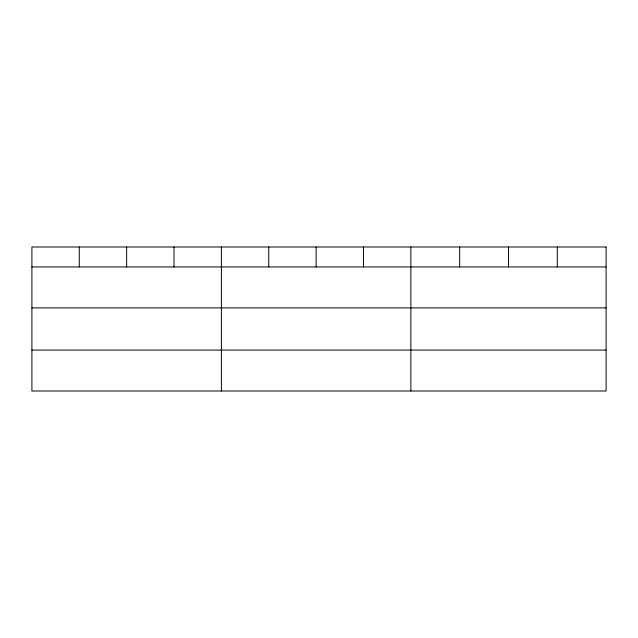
<?xml version="1.0" encoding="UTF-8"?>
<svg xmlns="http://www.w3.org/2000/svg" width="638" height="638" viewBox="0 0 638 638"><rect width="100%" height="100%" fill="white"/><g stroke="black" fill="none" stroke-linecap="round" stroke-linejoin="round"><path stroke-width="0.96" d="M31.9 266.947L606.1 266.947M31.9 307.891L606.1 307.891M31.9 350.071L606.1 350.071M557.293 246.994L557.293 266.947M508.486 246.994L508.486 266.947M459.679 246.994L459.679 266.947M410.872 246.994L410.872 391.006M363.5 246.994L363.5 266.947M316.129 246.994L316.129 266.947M268.757 246.994L268.757 266.947M221.386 246.994L221.386 391.006M174.014 246.994L174.014 266.947M126.643 246.994L126.643 266.947M79.272 246.994L79.272 266.947M606.1 246.994L31.9 246.994L31.9 391.006L606.1 391.006L606.1 246.994"/></g></svg>
